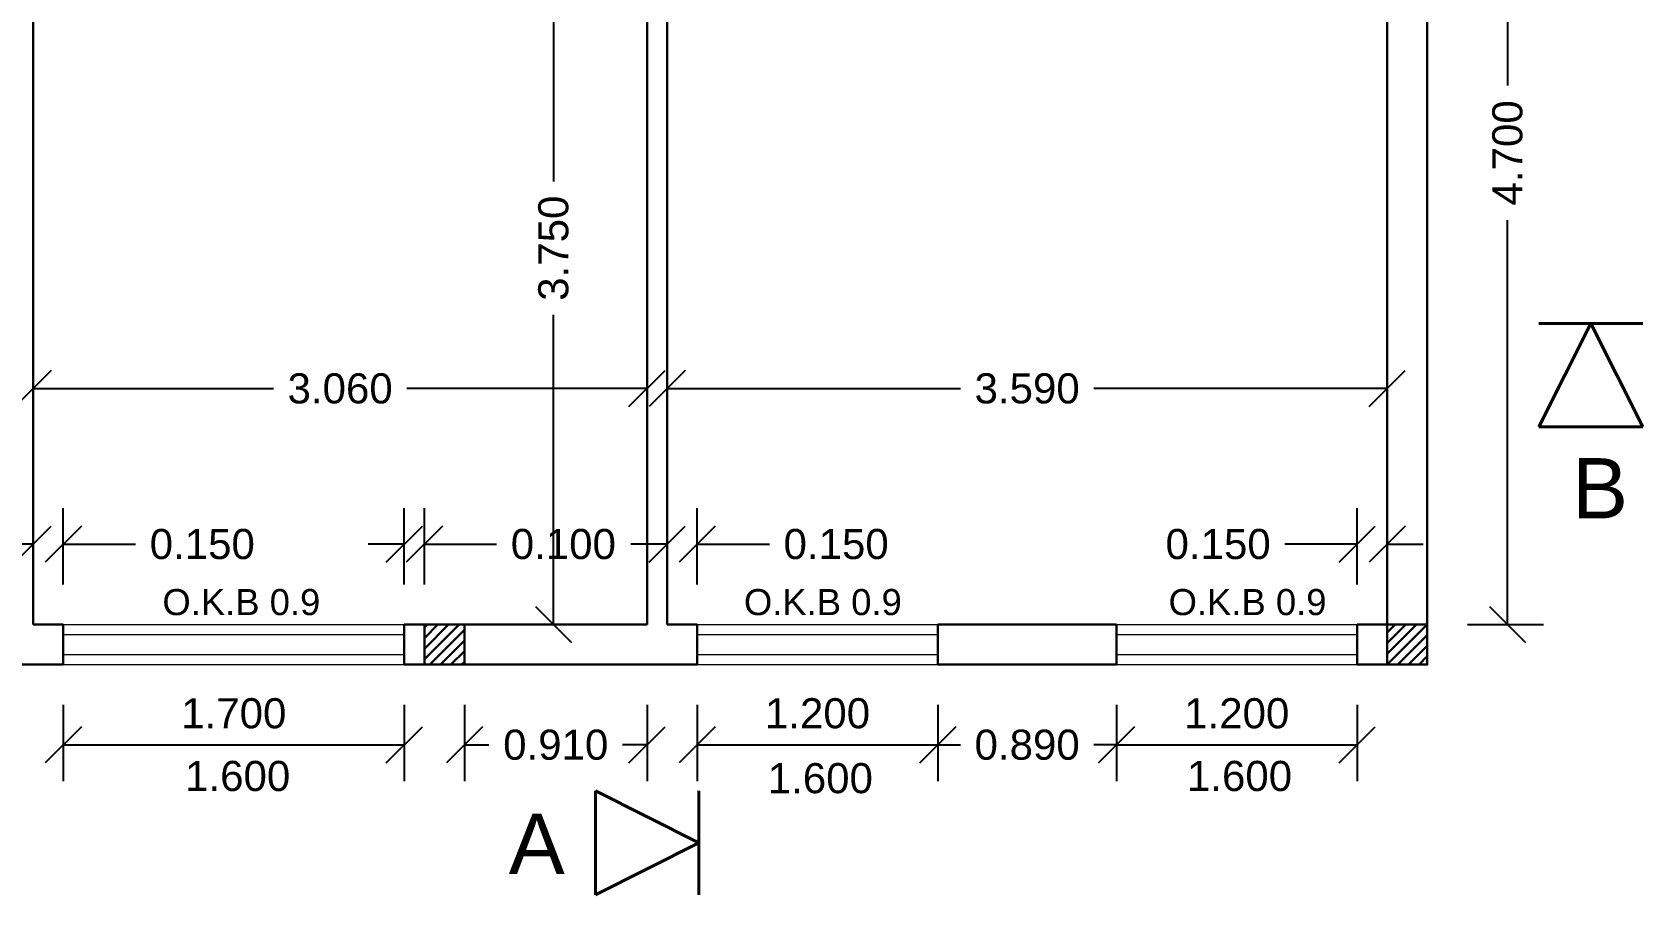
# Model space of a CAD drawing. Header units: inches. Extents: x 18.6 to 40.9, y 30.9 to 52.
# Drawn here: x 23.15 to 31.18, y 30.88 to 35.18 of the extents above; entities that cross this region are included whole.
import ezdxf

# ---------------------------------------------------------------- set-up
doc = ezdxf.new("R2010")
doc.units = ezdxf.units.IN
doc.header["$LTSCALE"] = 0.85
doc.header["$MEASUREMENT"] = 0
doc.styles.get("Standard").update_dxf_attribs({"font": 'arial.ttf'})
doc.dimstyles.get("Standard").update_dxf_attribs({"dimtxt": 0.15, "dimasz": 0.18, "dimexe": 0.18, "dimexo": 0.065, "dimgap": 0.08, "dimtad": 0, "dimtoh": 1, "dimdec": 3, "dimzin": 0, "dimdsep": 46, "dimtxsty": 'Standard', "dimblk": 'OBLIQUE', "dimcen": 0.09, "dimclrd": 3, "dimclre": 256, "dimadec": 0, "dimazin": 0, "dimtfac": 1, "dimtdec": 3, "dimtofl": 0, "dimtmove": 0, "dimatfit": 3, "dimldrblk": 'OBLIQUE', "dimfxl": 0.2, "dimfxlon": 1, "dimtolj": 1, "dimtzin": 0, "dimarcsym": 0})

# ---------------------------------------------------------------- blocks, each defined once
blk = doc.blocks.new('_Oblique')
at = {"color": 0, "linetype": 'ByBlock', "lineweight": -2}
blk.add_line((-0.5, -0.5), (0.5, 0.5), dxfattribs=at)
blk = doc.blocks.new('*D18')
at = {"lineweight": -2, "transparency": 16777216}
for p, q in [((23.3074, 31.8283), (23.3074, 31.4483)), ((25.0074, 31.8283), (25.0074, 31.4483))]:
    blk.add_line(p, q, dxfattribs=at)
at = {"color": 3, "lineweight": -2, "transparency": 16777216}
blk.add_line((23.3074, 31.6283), (25.0074, 31.6283), dxfattribs=at)
at = {"layer": 'Defpoints', "color": 0, "lineweight": 9, "transparency": 16777216}
for p in [(23.3074, 32.0283), (25.0074, 32.0283), (25.0074, 31.6283)]:
    blk.add_point(p, dxfattribs=at)
at = {"color": 3, "lineweight": -2, "transparency": 16777216, "xscale": 0.18, "yscale": 0.18, "zscale": 0.18, "rotation": 180}
blk.add_blockref('_Oblique', (23.3074, 31.6283), dxfattribs=at)
at = {"color": 3, "lineweight": -2, "transparency": 16777216, "xscale": 0.18, "yscale": 0.18, "zscale": 0.18}
blk.add_blockref('_Oblique', (25.0074, 31.6283), dxfattribs=at)
at = {"color": 0, "lineweight": 9, "transparency": 16777216, "insert": (24.1574, 31.7849), "char_height": 0.15, "attachment_point": 5}
blk.add_mtext('\\A1;1.700', dxfattribs=at)
blk = doc.blocks.new('*D19')
at = {"lineweight": -2, "transparency": 16777216}
for p, q in [((25.3074, 31.8283), (25.3074, 31.4483)), ((26.2174, 31.8283), (26.2174, 31.4483))]:
    blk.add_line(p, q, dxfattribs=at)
at = {"color": 3, "lineweight": -2, "transparency": 16777216}
for p, q in [((25.3074, 31.6283), (25.4295, 31.6283)), ((26.2174, 31.6283), (26.0952, 31.6283))]:
    blk.add_line(p, q, dxfattribs=at)
at = {"layer": 'Defpoints', "color": 0, "lineweight": 9, "transparency": 16777216}
for p in [(25.3074, 32.0283), (26.2174, 32.0283), (25.3074, 31.6283)]:
    blk.add_point(p, dxfattribs=at)
at = {"color": 3, "lineweight": -2, "transparency": 16777216, "xscale": 0.18, "yscale": 0.18, "zscale": 0.18, "rotation": 180}
blk.add_blockref('_Oblique', (25.3074, 31.6283), dxfattribs=at)
at = {"color": 3, "lineweight": -2, "transparency": 16777216, "xscale": 0.18, "yscale": 0.18, "zscale": 0.18}
blk.add_blockref('_Oblique', (26.2174, 31.6283), dxfattribs=at)
at = {"color": 0, "lineweight": 9, "transparency": 16777216, "insert": (25.7624, 31.6283), "char_height": 0.15, "attachment_point": 5}
blk.add_mtext('\\A1;0.910', dxfattribs=at)
blk = doc.blocks.new('*D20')
at = {"lineweight": -2, "transparency": 16777216}
for p, q in [((26.4674, 31.8283), (26.4674, 31.4483)), ((27.6674, 31.8283), (27.6674, 31.4483))]:
    blk.add_line(p, q, dxfattribs=at)
at = {"color": 3, "lineweight": -2, "transparency": 16777216}
blk.add_line((26.4674, 31.6283), (27.6674, 31.6283), dxfattribs=at)
at = {"layer": 'Defpoints', "color": 0, "lineweight": 9, "transparency": 16777216}
for p in [(26.4674, 32.0283), (27.6674, 32.0283), (27.6674, 31.6283)]:
    blk.add_point(p, dxfattribs=at)
at = {"color": 3, "lineweight": -2, "transparency": 16777216, "xscale": 0.18, "yscale": 0.18, "zscale": 0.18, "rotation": 180}
blk.add_blockref('_Oblique', (26.4674, 31.6283), dxfattribs=at)
at = {"color": 3, "lineweight": -2, "transparency": 16777216, "xscale": 0.18, "yscale": 0.18, "zscale": 0.18}
blk.add_blockref('_Oblique', (27.6674, 31.6283), dxfattribs=at)
at = {"color": 0, "lineweight": 9, "transparency": 16777216, "insert": (27.0674, 31.7849), "char_height": 0.15, "attachment_point": 5}
blk.add_mtext('\\A1;1.200', dxfattribs=at)
blk = doc.blocks.new('*D21')
at = {"lineweight": -2, "transparency": 16777216}
for p, q in [((27.6674, 31.8283), (27.6674, 31.4483)), ((28.5574, 31.8283), (28.5574, 31.4483))]:
    blk.add_line(p, q, dxfattribs=at)
at = {"color": 3, "lineweight": -2, "transparency": 16777216}
for p, q in [((27.6674, 31.6283), (27.7795, 31.6283)), ((28.5574, 31.6283), (28.4452, 31.6283))]:
    blk.add_line(p, q, dxfattribs=at)
at = {"layer": 'Defpoints', "color": 0, "lineweight": 9, "transparency": 16777216}
for p in [(27.6674, 32.0283), (28.5574, 32.0283), (28.5574, 31.6283)]:
    blk.add_point(p, dxfattribs=at)
at = {"color": 3, "lineweight": -2, "transparency": 16777216, "xscale": 0.18, "yscale": 0.18, "zscale": 0.18, "rotation": 180}
blk.add_blockref('_Oblique', (27.6674, 31.6283), dxfattribs=at)
at = {"color": 3, "lineweight": -2, "transparency": 16777216, "xscale": 0.18, "yscale": 0.18, "zscale": 0.18}
blk.add_blockref('_Oblique', (28.5574, 31.6283), dxfattribs=at)
at = {"color": 0, "lineweight": 9, "transparency": 16777216, "insert": (28.1124, 31.6283), "char_height": 0.15, "attachment_point": 5}
blk.add_mtext('\\A1;0.890', dxfattribs=at)
blk = doc.blocks.new('*D22')
at = {"lineweight": -2, "transparency": 16777216}
for p, q in [((28.5574, 31.8283), (28.5574, 31.4483)), ((29.7574, 31.8283), (29.7574, 31.4483))]:
    blk.add_line(p, q, dxfattribs=at)
at = {"color": 3, "lineweight": -2, "transparency": 16777216}
blk.add_line((28.5574, 31.6283), (29.7574, 31.6283), dxfattribs=at)
at = {"layer": 'Defpoints', "color": 0, "lineweight": 9, "transparency": 16777216}
for p in [(28.5574, 32.0283), (29.7574, 32.0283), (29.7574, 31.6283)]:
    blk.add_point(p, dxfattribs=at)
at = {"color": 3, "lineweight": -2, "transparency": 16777216, "xscale": 0.18, "yscale": 0.18, "zscale": 0.18, "rotation": 180}
blk.add_blockref('_Oblique', (28.5574, 31.6283), dxfattribs=at)
at = {"color": 3, "lineweight": -2, "transparency": 16777216, "xscale": 0.18, "yscale": 0.18, "zscale": 0.18}
blk.add_blockref('_Oblique', (29.7574, 31.6283), dxfattribs=at)
at = {"color": 0, "lineweight": 9, "transparency": 16777216, "insert": (29.1574, 31.7849), "char_height": 0.15, "attachment_point": 5}
blk.add_mtext('\\A1;1.200', dxfattribs=at)
blk = doc.blocks.new('*D24')
at = {"lineweight": -2, "transparency": 16777216}
for p, q in [((23.1574, 32.4283), (23.1574, 32.8083)), ((23.3074, 32.4283), (23.3074, 32.8083))]:
    blk.add_line(p, q, dxfattribs=at)
at = {"color": 3, "lineweight": -2, "transparency": 16777216}
for p, q in [((23.1574, 32.6283), (22.9774, 32.6283)), ((23.3074, 32.6283), (23.6674, 32.6283))]:
    blk.add_line(p, q, dxfattribs=at)
at = {"layer": 'Defpoints', "color": 0, "lineweight": 9, "transparency": 16777216}
for p in [(23.3074, 32.6283), (23.1574, 32.2283), (23.3074, 32.2283)]:
    blk.add_point(p, dxfattribs=at)
at = {"color": 3, "lineweight": -2, "transparency": 16777216, "xscale": 0.18, "yscale": 0.18, "zscale": 0.18}
blk.add_blockref('_Oblique', (23.1574, 32.6283), dxfattribs=at)
at = {"color": 3, "lineweight": -2, "transparency": 16777216, "xscale": 0.18, "yscale": 0.18, "zscale": 0.18, "rotation": 180}
blk.add_blockref('_Oblique', (23.3074, 32.6283), dxfattribs=at)
at = {"color": 0, "lineweight": 9, "transparency": 16777216, "insert": (24.0002, 32.6283), "char_height": 0.15, "attachment_point": 5}
blk.add_mtext('\\A1;0.150', dxfattribs=at)
blk = doc.blocks.new('*D25')
at = {"lineweight": -2, "transparency": 16777216}
for p, q in [((25.0074, 32.4283), (25.0074, 32.8083)), ((25.1074, 32.4283), (25.1074, 32.8083))]:
    blk.add_line(p, q, dxfattribs=at)
at = {"color": 3, "lineweight": -2, "transparency": 16777216}
for p, q in [((25.0074, 32.6283), (24.8274, 32.6283)), ((25.1074, 32.6283), (25.4674, 32.6283))]:
    blk.add_line(p, q, dxfattribs=at)
at = {"layer": 'Defpoints', "color": 0, "lineweight": 9, "transparency": 16777216}
for p in [(25.1074, 32.6283), (25.0074, 32.2283), (25.1074, 32.2283)]:
    blk.add_point(p, dxfattribs=at)
at = {"color": 3, "lineweight": -2, "transparency": 16777216, "xscale": 0.18, "yscale": 0.18, "zscale": 0.18}
blk.add_blockref('_Oblique', (25.0074, 32.6283), dxfattribs=at)
at = {"color": 3, "lineweight": -2, "transparency": 16777216, "xscale": 0.18, "yscale": 0.18, "zscale": 0.18, "rotation": 180}
blk.add_blockref('_Oblique', (25.1074, 32.6283), dxfattribs=at)
at = {"color": 0, "lineweight": 9, "transparency": 16777216, "insert": (25.8002, 32.6283), "char_height": 0.15, "attachment_point": 5}
blk.add_mtext('\\A1;0.100', dxfattribs=at)
blk = doc.blocks.new('*D26')
at = {"lineweight": -2, "transparency": 16777216}
for p, q in [((26.3174, 32.4283), (26.3174, 32.8083)), ((26.4674, 32.4283), (26.4674, 32.8083))]:
    blk.add_line(p, q, dxfattribs=at)
at = {"color": 3, "lineweight": -2, "transparency": 16777216}
for p, q in [((26.3174, 32.6283), (26.1374, 32.6283)), ((26.4674, 32.6283), (26.8274, 32.6283))]:
    blk.add_line(p, q, dxfattribs=at)
at = {"layer": 'Defpoints', "color": 0, "lineweight": 9, "transparency": 16777216}
for p in [(26.4674, 32.6283), (26.3174, 32.2283), (26.4674, 32.2283)]:
    blk.add_point(p, dxfattribs=at)
at = {"color": 3, "lineweight": -2, "transparency": 16777216, "xscale": 0.18, "yscale": 0.18, "zscale": 0.18}
blk.add_blockref('_Oblique', (26.3174, 32.6283), dxfattribs=at)
at = {"color": 3, "lineweight": -2, "transparency": 16777216, "xscale": 0.18, "yscale": 0.18, "zscale": 0.18, "rotation": 180}
blk.add_blockref('_Oblique', (26.4674, 32.6283), dxfattribs=at)
at = {"color": 0, "lineweight": 9, "transparency": 16777216, "insert": (27.1602, 32.6283), "char_height": 0.15, "attachment_point": 5}
blk.add_mtext('\\A1;0.150', dxfattribs=at)
blk = doc.blocks.new('*D27')
at = {"lineweight": -2, "transparency": 16777216}
for p, q in [((29.7574, 32.4283), (29.7574, 32.8083)), ((29.9074, 32.4283), (29.9074, 32.8083))]:
    blk.add_line(p, q, dxfattribs=at)
at = {"color": 3, "lineweight": -2, "transparency": 16777216}
for p, q in [((29.7574, 32.6283), (29.3974, 32.6283)), ((29.9074, 32.6283), (30.0874, 32.6283))]:
    blk.add_line(p, q, dxfattribs=at)
at = {"layer": 'Defpoints', "color": 0, "lineweight": 9, "transparency": 16777216}
for p in [(29.7574, 32.6283), (29.7574, 32.2283), (29.9074, 32.2283)]:
    blk.add_point(p, dxfattribs=at)
at = {"color": 3, "lineweight": -2, "transparency": 16777216, "xscale": 0.18, "yscale": 0.18, "zscale": 0.18}
blk.add_blockref('_Oblique', (29.7574, 32.6283), dxfattribs=at)
at = {"color": 3, "lineweight": -2, "transparency": 16777216, "xscale": 0.18, "yscale": 0.18, "zscale": 0.18, "rotation": 180}
blk.add_blockref('_Oblique', (29.9074, 32.6283), dxfattribs=at)
at = {"color": 0, "lineweight": 9, "transparency": 16777216, "insert": (29.0645, 32.6283), "char_height": 0.15, "attachment_point": 5}
blk.add_mtext('\\A1;0.150', dxfattribs=at)
blk = doc.blocks.new('*D28')
at = {"lineweight": -2, "transparency": 16777216}
for p, q in [((30.3074, 36.9283), (30.6874, 36.9283)), ((30.3074, 32.2283), (30.6874, 32.2283))]:
    blk.add_line(p, q, dxfattribs=at)
at = {"color": 3, "lineweight": -2, "transparency": 16777216}
for p, q in [((30.5074, 36.9283), (30.5074, 34.9142)), ((30.5074, 32.2283), (30.5074, 34.2425))]:
    blk.add_line(p, q, dxfattribs=at)
at = {"layer": 'Defpoints', "color": 0, "lineweight": 9, "transparency": 16777216}
for p in [(30.1074, 36.9283), (30.1074, 32.2283), (30.5074, 32.2283)]:
    blk.add_point(p, dxfattribs=at)
at = {"color": 3, "lineweight": -2, "transparency": 16777216, "xscale": 0.18, "yscale": 0.18, "zscale": 0.18}
for p, rotation in [((30.5074, 36.9283), 90), ((30.5074, 32.2283), 270)]:
    blk.add_blockref('_Oblique', p, dxfattribs=dict(at, rotation=rotation))
at = {"color": 0, "lineweight": 9, "transparency": 16777216, "insert": (30.5074, 34.5783), "char_height": 0.15, "attachment_point": 5, "rotation": 90}
blk.add_mtext('\\A1;4.700', dxfattribs=at)
blk = doc.blocks.new('*D44')
at = {"lineweight": -2, "transparency": 16777216}
for p, q in [((23.1574, 33.4038), (23.1574, 33.5838)), ((26.2174, 33.4038), (26.2174, 33.5838))]:
    blk.add_line(p, q, dxfattribs=at)
at = {"color": 3, "lineweight": -2, "transparency": 16777216}
for p, q in [((23.1574, 33.4038), (24.3546, 33.4038)), ((26.2174, 33.4038), (25.0201, 33.4038))]:
    blk.add_line(p, q, dxfattribs=at)
at = {"layer": 'Defpoints', "color": 0, "lineweight": 9, "transparency": 16777216}
for p in [(23.1574, 33.4038), (26.2174, 33.4038), (26.2174, 33.4038)]:
    blk.add_point(p, dxfattribs=at)
at = {"color": 3, "lineweight": -2, "transparency": 16777216, "xscale": 0.18, "yscale": 0.18, "zscale": 0.18, "rotation": 180}
blk.add_blockref('_Oblique', (23.1574, 33.4038), dxfattribs=at)
at = {"color": 3, "lineweight": -2, "transparency": 16777216, "xscale": 0.18, "yscale": 0.18, "zscale": 0.18}
blk.add_blockref('_Oblique', (26.2174, 33.4038), dxfattribs=at)
at = {"color": 0, "lineweight": 9, "transparency": 16777216, "insert": (24.6874, 33.4038), "char_height": 0.15, "attachment_point": 5}
blk.add_mtext('\\A1;3.060', dxfattribs=at)
blk = doc.blocks.new('*D45')
at = {"lineweight": -2, "transparency": 16777216}
for p, q in [((26.3174, 33.4038), (26.3174, 33.5838)), ((29.9074, 33.4038), (29.9074, 33.5838))]:
    blk.add_line(p, q, dxfattribs=at)
at = {"color": 3, "lineweight": -2, "transparency": 16777216}
for p, q in [((26.3174, 33.4038), (27.7796, 33.4038)), ((29.9074, 33.4038), (28.4451, 33.4038))]:
    blk.add_line(p, q, dxfattribs=at)
at = {"layer": 'Defpoints', "color": 0, "lineweight": 9, "transparency": 16777216}
for p in [(26.3174, 33.4038), (29.9074, 33.4038), (29.9074, 33.4038)]:
    blk.add_point(p, dxfattribs=at)
at = {"color": 3, "lineweight": -2, "transparency": 16777216, "xscale": 0.18, "yscale": 0.18, "zscale": 0.18, "rotation": 180}
blk.add_blockref('_Oblique', (26.3174, 33.4038), dxfattribs=at)
at = {"color": 3, "lineweight": -2, "transparency": 16777216, "xscale": 0.18, "yscale": 0.18, "zscale": 0.18}
blk.add_blockref('_Oblique', (29.9074, 33.4038), dxfattribs=at)
at = {"color": 0, "lineweight": 9, "transparency": 16777216, "insert": (28.1124, 33.4038), "char_height": 0.15, "attachment_point": 5}
blk.add_mtext('\\A1;3.590', dxfattribs=at)
blk = doc.blocks.new('*D57')
at = {"lineweight": -2, "transparency": 16777216}
for p, q in [((25.5511, 35.9783), (25.9311, 35.9783)), ((25.5511, 32.2283), (25.9311, 32.2283))]:
    blk.add_line(p, q, dxfattribs=at)
at = {"color": 3, "lineweight": -2, "transparency": 16777216}
for p, q in [((25.7511, 35.9783), (25.7511, 34.4361)), ((25.7511, 32.2283), (25.7511, 33.7705))]:
    blk.add_line(p, q, dxfattribs=at)
at = {"layer": 'Defpoints', "color": 0, "lineweight": 9, "transparency": 16777216}
for p in [(24.6706, 35.9783), (24.6706, 32.2283), (25.7511, 32.2283)]:
    blk.add_point(p, dxfattribs=at)
at = {"color": 3, "lineweight": -2, "transparency": 16777216, "xscale": 0.18, "yscale": 0.18, "zscale": 0.18}
for p, rotation in [((25.7511, 35.9783), 90), ((25.7511, 32.2283), 270)]:
    blk.add_blockref('_Oblique', p, dxfattribs=dict(at, rotation=rotation))
at = {"color": 0, "lineweight": 9, "transparency": 16777216, "insert": (25.7511, 34.1033), "char_height": 0.15, "attachment_point": 5, "rotation": 90}
blk.add_mtext('\\A1;3.750', dxfattribs=at)

msp = doc.modelspace()

# ---------------------------------------------------------------- hatches: boundary and pattern name
at = {"lineweight": 30}
h = msp.add_hatch(dxfattribs=at)
h.set_pattern_fill('ANSI31', color=256, scale=0.3)
h.paths.add_polyline_path([(25.3074, 32.2283), (25.1074, 32.2283), (25.1074, 32.0283), (25.3074, 32.0283)])
h = msp.add_hatch(dxfattribs=at)
h.set_pattern_fill('ANSI31', color=256, scale=0.3)
h.paths.add_polyline_path([(30.1074, 32.2283), (29.9074, 32.2283), (29.9074, 32.0283), (30.1074, 32.0283)])

# ---------------------------------------------------------------- linework, layer by layer
for p, q in [((23.1574, 32.2283), (23.1574, 36.9283)), ((26.2174, 32.2283), (26.2174, 36.9283)), ((26.3174, 32.2283), (26.3174, 36.9283)), ((23.3074, 32.2283), (23.3074, 32.0283)), ((25.0074, 32.2283), (25.0074, 32.0283)), ((25.0074, 32.2283), (26.2174, 32.2283)), ((25.1074, 32.2283), (25.1074, 32.0283)), ((25.3074, 32.2283), (25.3074, 32.0283)), ((26.3174, 32.2283), (26.4674, 32.2283)), ((26.4674, 32.2283), (26.4674, 32.0283)), ((27.6674, 32.2283), (27.6674, 32.0283)), ((27.6674, 32.2283), (28.5574, 32.2283)), ((28.5574, 32.2283), (28.5574, 32.0283)), ((29.7574, 32.2283), (29.7574, 32.0283)), ((29.9074, 32.0283), (29.9074, 32.2283)), ((29.9074, 32.2283), (30.1074, 32.2283)), ((26.3074, 32.0283), (26.4674, 32.0283)), ((27.6674, 32.0283), (28.5574, 32.0283)), ((29.7574, 32.0283), (29.7574, 32.0283))]:
    msp.add_line(p, q, dxfattribs=at)
at = {"color": 114, "lineweight": 40, "true_color": 0x139b48}
for p, q in [((30.9226, 33.7283), (30.6637, 33.2134)), ((31.1816, 33.7283), (30.6637, 33.7283)), ((30.9226, 33.7283), (31.1816, 33.2134)), ((31.1816, 33.2134), (30.6637, 33.2134))]:
    msp.add_line(p, q, dxfattribs=at)
at = {"lineweight": 9}
for p, q in [((23.3074, 32.2283), (25.0074, 32.2283)), ((26.4674, 32.2283), (27.6674, 32.2283)), ((28.5574, 32.2283), (29.7574, 32.2283)), ((23.3074, 32.1783), (25.0074, 32.1783)), ((26.4674, 32.1783), (27.6674, 32.1783)), ((28.5574, 32.1783), (29.7574, 32.1783)), ((23.3074, 32.0783), (25.0074, 32.0783)), ((26.4674, 32.0783), (27.6674, 32.0783)), ((28.5574, 32.0783), (29.7574, 32.0783)), ((23.3074, 32.0283), (25.0074, 32.0283)), ((26.4674, 32.0283), (27.6674, 32.0283)), ((28.5574, 32.0283), (29.7574, 32.0283))]:
    msp.add_line(p, q, dxfattribs=at)
at = {"color": 242, "lineweight": 40, "true_color": 0xcd2027}
for p, q in [((25.9603, 30.8814), (25.9603, 31.3993)), ((26.4752, 31.1404), (25.9603, 31.3993)), ((26.4752, 30.8814), (26.4752, 31.3993)), ((26.4752, 31.1404), (25.9603, 30.8814))]:
    msp.add_line(p, q, dxfattribs=at)
at = {"lineweight": 30}
for points in [[(29.7574, 50.0283), (30.1074, 50.0283), (30.1074, 32.0283), (29.7574, 32.0283)], [(29.9074, 36.9283), (29.9074, 32.2283), (29.7574, 32.2283)], [(23.3074, 32.2283), (23.1574, 32.2283)], [(23.3074, 32.0283), (22.1574, 32.0283)], [(26.3074, 32.0283), (25.0074, 32.0283)]]:
    msp.add_lwpolyline(points, dxfattribs=at)

# ---------------------------------------------------------------- texts
at = {"color": 114, "lineweight": 40, "true_color": 0x139b48, "insert": (30.8288, 33.0572), "char_height": 0.3, "attachment_point": 1}
msp.add_mtext_dynamic_manual_height_columns('B', width=0.189829, gutter_width=1, heights=[0], dxfattribs=at)
at = {"lineweight": 9, "attachment_point": 1}
for s, insert, char_height in [('O.K.B 0.9', (23.8014, 32.4049), 0.13), ('O.K.B 0.9', (26.7004, 32.4049), 0.13), ('O.K.B 0.9', (28.8176, 32.4049), 0.13), ('1.600', (23.9146, 31.5485), 0.15), ('1.600', (26.8192, 31.5376), 0.15), ('1.600', (28.909, 31.5486), 0.15)]:
    msp.add_mtext_dynamic_manual_height_columns(s, width=1.241445, gutter_width=1, heights=[0], dxfattribs=dict(at, insert=insert, char_height=char_height))
at = {"color": 242, "lineweight": 40, "true_color": 0xcd2027, "insert": (25.5278, 31.285), "char_height": 0.3, "attachment_point": 1}
msp.add_mtext_dynamic_manual_height_columns('A', width=0.189829, gutter_width=1, heights=[0], dxfattribs=at)

# ---------------------------------------------------------------- dimensions: what is measured, and where the dimension line sits
at = {"lineweight": 9}
for base, p1, p2, picture, middle in [((30.5074, 32.2283), (30.1074, 36.9283), (30.1074, 32.2283), '*D28', (30.5074, 34.5783)), ((25.7511, 32.2283), (24.6706, 35.9783), (24.6706, 32.2283), '*D57', (25.7511, 34.1033))]:
    dim = msp.add_linear_dim(base=base, p1=p1, p2=p2, angle=90, dimstyle='Standard', dxfattribs=at)
    dim.commit()
    dim.dimension.update_dxf_attribs({"geometry": picture, "text_midpoint": middle})
for base, p1, p2, picture, middle in [((26.2174, 33.4038), (23.1574, 33.4038), (26.2174, 33.4038), '*D44', (24.6874, 33.4038)), ((29.9074, 33.4038), (26.3174, 33.4038), (29.9074, 33.4038), '*D45', (28.1124, 33.4038)), ((23.3074, 32.6283), (23.1574, 32.2283), (23.3074, 32.2283), '*D24', (24.0002, 32.6283)), ((25.1074, 32.6283), (25.0074, 32.2283), (25.1074, 32.2283), '*D25', (25.8002, 32.6283)), ((26.4674, 32.6283), (26.3174, 32.2283), (26.4674, 32.2283), '*D26', (27.1602, 32.6283)), ((29.7574, 32.6283), (29.9074, 32.2283), (29.7574, 32.2283), '*D27', (29.0645, 32.6283)), ((25.3074, 31.6283), (26.2174, 32.0283), (25.3074, 32.0283), '*D19', (25.7624, 31.6283)), ((28.5574, 31.6283), (27.6674, 32.0283), (28.5574, 32.0283), '*D21', (28.1124, 31.6283))]:
    dim = msp.add_linear_dim(base=base, p1=p1, p2=p2, dimstyle='Standard', dxfattribs=at)
    dim.commit()
    dim.dimension.update_dxf_attribs({"geometry": picture, "text_midpoint": middle})
for base, p1, p2, picture, middle in [((25.0074, 31.6283), (23.3074, 32.0283), (25.0074, 32.0283), '*D18', (24.1574, 31.7849)), ((27.6674, 31.6283), (26.4674, 32.0283), (27.6674, 32.0283), '*D20', (27.0674, 31.7849)), ((29.7574, 31.6283), (28.5574, 32.0283), (29.7574, 32.0283), '*D22', (29.1574, 31.7849))]:
    dim = msp.add_linear_dim(base=base, p1=p1, p2=p2, dimstyle='Standard', override={"dimtad": 1}, dxfattribs=at)
    dim.commit()
    dim.dimension.update_dxf_attribs({"geometry": picture, "text_midpoint": middle})

doc.saveas('drawing.dxf')
